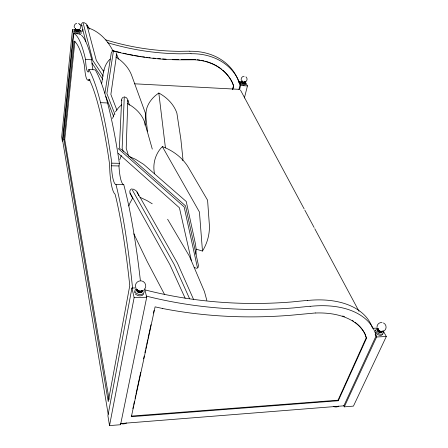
<?xml version="1.0" encoding="UTF-8"?>
<svg xmlns="http://www.w3.org/2000/svg" width="448" height="448" viewBox="0 0 448 448"><rect width="100%" height="100%" fill="white"/><g stroke="black" fill="none" stroke-linecap="round" stroke-linejoin="round"><path stroke-width="0.67" d="M377.031 327.118C376.824 324.442 379.445 322.118 382.082 322.571M119.375 148.501L121.671 99.294L122.237 98.05L123.474 97.11M144.956 125.093L145.673 113.904L131.673 75.421C128.766 67.603 122.724 61.286 115.724 56.924M195.944 254.279L196.14 249.122L195.446 243.936L186.245 201.494L143.679 164.371L135.554 159.292L129.573 156.654M182.756 160.67L182.924 158.939L180.858 139.25L176.882 113.114C173.869 104.322 166.902 97.356 158.816 93.038C154.067 96.214 149.985 100.554 147.689 105.834C144.043 113.904 147.101 122.909 147.297 131.286M72.464 29.702L61.684 137.015L62.401 141.327L73.343 33.51L72.464 29.702L75.146 29.893M89.051 79.895L89.141 79.173L90.132 81.178A303.778 41.502 89 0 1 108.646 157.702L109.536 163.862L109.911 172.553A39.01 7.459 -88.8 0 0 115.052 194.174L116.25 198.806A254.705 39.234 88.4 0 1 129.382 282.016L129.763 285.662L108.259 401.638L63.93 139.507L74.038 41.104L74.379 41.3A198.346 26.079 -89.8 0 1 83.815 62.591L84.504 65.789A32.094 4.838 -87.7 0 0 87.926 80.158L90.07 79.951L88.934 80.214A32.082 4.878 -87.7 0 1 88.458 80.013M109.105 399.482L64.758 139.535L74.934 41.166M140.437 281.064A263.788 42.834 88.3 0 0 123.777 184.699A28.874 5.796 -88.8 0 1 118.972 165.956L119.381 163.324A311.808 44.934 88.9 0 0 95.25 69.86L88.85 69.49L88.57 71.887A23.828 3.595 -87.7 0 1 85.534 59.427A205.716 27.104 -89.8 0 0 73.746 33.538L62.77 141.338L108.214 414.361M132.546 288.019A264.538 40.863 88.4 0 0 115.993 184.593A28.958 5.533 -88.8 0 1 111.418 165.799L111.81 163.162A312.592 42.84 89 0 0 88.85 69.49M113.45 50.865L106.898 93.621L114.923 114.335M104.922 93.246L111.272 52.97L112.179 51.425M101.651 83.703C103.107 75.253 103.23 65.257 110.163 59.063M103.6 72.078L103.958 69.994M136.063 287.924L131.925 288.036L107.901 415.778L109.53 425.6L120.551 424.721L146.709 297.231L144.659 288.977M109.53 425.6L134.131 297.618L131.925 288.036M132.871 408.587L133.465 405.854M133.756 404.494L134.344 401.761M135.083 398.35L135.671 395.623M135.962 394.257L140.672 372.428M143.618 358.786L144.206 356.059M144.939 352.649L145.527 349.916M145.824 348.555L146.412 345.822M146.709 344.462L147.734 339.685M148.03 338.318L150.976 324.677M153.474 313.079L154.062 310.352M365.473 335.188L366.531 338.251L338.285 400.747L131.37 416.69L155.098 306.852L162.646 308.51M86.839 26.236L86.934 25.094L96.342 60.53L103.662 71.624M232.523 89.695L233.509 85.635L232.411 82.846M232.814 89.258L233.632 85.876L232.534 83.087M238.958 89.376L240.122 84.666M239.596 89.583L240.598 85.546L238.521 81.704L241.242 81.855M244.384 98.006L247.453 85.915L245.33 82.085M127.63 101.186L127.814 100.52L126.213 148.316L128.671 156.307M112.577 118.451L114.246 113.999M119.795 159.628L121.33 155.478M128.867 205.94L129.819 203.286L132.541 198.279M198.038 267.641L198.43 265.373L185.567 205.901L122.562 150.304M338.285 400.747L338.038 400.204L366.246 337.708L365.187 334.65M376.051 335.983L343.846 405.832L121.044 423.522M383.141 330.77L386.316 336.498L353.422 406.123L344.31 406.851L376.6 336.991L375.133 334.281M116.183 55.72L116.62 54.566L110.863 94.45L116.889 110.118M196.319 249.172L202.479 251.065C207.402 243.079 209.989 233.598 209.311 224.207L207.592 200.234L188.166 167.031C182.28 157.472 172.799 150.494 162.361 146.614C155.305 153.658 152.398 164.175 154.566 173.88M143.707 293.905L142.481 295.221A4.693 3.254 10.3 0 1 138.001 295.59L135.957 294.549A4.536 3.142 10.3 0 1 135.246 293.804M144.81 288.977C147.196 286.02 144.995 281.109 141.226 280.829M82.208 30.582L82.964 29.45M115.416 111.871L118.39 107.862L121.66 104.686M382.396 334.729L382.799 334.186M381.842 331.565L382.06 331.274M381.931 331.615L382.161 331.313M382.368 331.324L381.746 332.002A2.346 1.462 26.6 0 1 379.277 332.002L378.756 331.699A2.274 1.417 26.6 0 1 377.804 329.7M382.57 331.178L382.2 331.632A2.615 1.63 26.6 0 1 379.445 331.632L378.874 331.246M382.043 332.002L381.797 332.332A2.542 1.585 26.6 0 1 379.12 332.332L378.56 332.007A2.464 1.534 26.6 0 1 377.53 329.84L377.776 329.51M378.134 328.922L377.899 329.235A2.358 1.467 26.6 0 0 378.918 331.307A2.458 1.529 26.6 0 1 377.849 329.162M378.207 329.006L377.978 329.308A2.279 1.422 26.6 0 0 378.93 331.313M378.291 329.078L377.675 329.778A2.358 1.467 26.6 0 0 378.661 331.85L379.198 332.164A2.436 1.518 26.6 0 0 381.763 332.164L381.998 331.845A2.358 1.467 26.6 0 0 382.088 331.464M378.224 329.202L377.91 329.599A2.218 1.383 26.6 0 0 378.84 331.548L379.35 331.845A2.29 1.422 26.6 0 0 381.758 331.845M375.402 330.641L375.81 330.103M79.918 28.986C81.626 27.294 80.707 24.13 78.462 23.425M130.855 189.241C127.764 191.99 132.031 195.922 132.709 198.733M82.41 22.747L81.665 23.682L81.553 24.791L85.842 41.72M245.952 81.57C247.419 80.461 247.425 78.008 245.963 76.894M242.178 81.665L241.797 82.034A1.574 0.711 13.8 0 0 242.43 82.998L243.611 83.328L244.787 83.059A1.574 0.711 13.8 0 0 244.462 82.281L244.854 82.023A1.389 0.627 13.8 0 0 244.894 81.698A1.646 0.739 13.8 0 1 244.983 82.275M244.754 82.18L244.916 82.051A1.462 0.655 13.8 0 0 244.955 81.71M244.972 82.096L244.541 82.326M245.056 81.782A1.579 0.711 13.8 0 1 245.017 82.152L242.693 82.04A1.523 0.683 13.8 0 1 242.082 81.105L241.898 81.329A1.646 0.739 13.8 0 0 242.558 82.337L243.779 82.723M244.042 82.734L244.737 82.494A1.389 0.627 13.8 0 0 244.776 82.163M245.045 82.214L244.58 82.589M245.045 82.342L244.02 82.846L242.626 82.544A1.394 0.627 13.8 0 1 242.066 81.693M244.709 82.718L242.586 82.662A1.417 0.638 13.8 0 1 242.015 81.794M244.754 82.622L244.983 82.449A1.624 0.728 13.8 0 0 244.888 81.855M142.24 290.612L141.798 290.959A2.766 1.91 10.3 0 1 138.505 290.92L137.95 290.556A2.682 1.848 10.3 0 1 137.525 290.125M142.313 290.713L141.859 291.066A2.867 1.977 10.3 0 1 138.443 291.026L137.866 290.651A2.778 1.915 10.3 0 1 137.161 289.705M242.155 81.379L241.982 81.514A1.523 0.689 13.8 0 0 242.592 82.443A1.389 0.627 13.8 0 1 242.099 81.586M244.619 82.135L245.129 82.432A2.582 1.165 13.8 0 1 245.661 83.714L243.734 84.157L241.282 83.311A2.582 1.165 13.8 0 1 240.761 82.029L241.494 81.648A2.671 1.204 13.8 0 1 242.049 81.581L242.2 81.43A1.389 0.627 13.8 0 0 242.771 81.967L243.096 82.102M242.2 80.987L241.926 81.206A1.646 0.739 13.8 0 0 242.586 82.214L243.382 82.561M242.094 81.25L241.909 81.396A1.624 0.728 13.8 0 0 242.558 82.387L242.984 82.572M136.366 288.674L135.128 289.979A4.542 3.142 10.3 0 0 136.214 293.194L138.264 294.241A4.698 3.248 10.3 0 0 142.755 293.871L143.976 292.555A4.542 3.142 10.3 0 0 143.573 290.086M383.774 331.044C387.106 329.526 386.736 324.341 383.471 322.974M376.947 328.619L375.749 330.193A4.032 2.514 26.6 0 0 377.591 333.094L379.518 334.012A4.178 2.604 26.6 0 0 382.911 333.626L383.466 332.422A4.032 2.514 26.6 0 0 382.984 330.926M76.782 30.15L78.798 29.926A1.781 0.75 8.2 0 0 78.938 29.361M78.322 30.442L78.859 30.145A1.865 0.79 8.2 0 0 78.999 29.551M78.31 30.57L78.809 30.268A1.854 0.784 8.2 0 0 78.982 29.624M244.86 82.359L242.614 82.152A1.624 0.728 13.8 0 1 241.965 81.161M244.345 82.695L244.838 82.55M76.742 23.335C74.766 23.682 73.606 26.074 74.452 27.871M78.058 29.971L78.686 29.814A1.568 0.661 8.2 0 1 78.562 30.324M77.997 30.514L78.557 30.352M78.484 30.442L76.054 30.335M75.51 29.562L74.463 29.91A2.906 1.232 8.2 0 0 74.547 31.175L77.151 32.077L79.666 31.707A2.906 1.232 8.2 0 0 79.565 30.442L78.45 29.87M140.084 280.851C137.105 281.075 134.764 284.234 135.481 287.151M244.502 82.27L243.818 82.258M244.586 82.527L242.945 82.499M244.076 82.762L244.524 82.69M244.143 76.255C242.021 76.227 240.475 78.697 241.427 80.595M310.162 306.225L293.933 307.882A709.643 543.894 -64.8 0 1 146.423 296.122M307.406 300.384L291.295 301.991A698.695 537.572 -65.1 0 1 144.872 289.856M338.038 400.204L131.253 416.091L131.37 416.69M78.193 30.296L75.891 30.005A1.865 0.79 8.2 0 1 75.522 28.997M77.622 30.542L78.154 30.492M315.745 312.939L291.861 315.162A739.284 565.354 -65.6 0 1 162.641 308.515M376.6 336.991L386.316 336.498M372.613 328.322L377.423 328.093M134.131 297.618L146.709 297.231M181.238 59.573L195.367 59.556M195.479 59.791L179.295 59.842A380.856 319.329 -84.6 0 1 112.034 50.641M189.84 51.167L178.948 51.33A366.419 307.804 -84.6 0 1 105.784 39.866M191.005 53.637L180.057 53.81A368.872 309.814 -84.3 0 1 107.296 42.605M115.993 184.593L123.777 184.699M111.81 163.162L119.381 163.324M111.418 165.799L118.972 165.956M244.227 82.432L243.438 82.298M243.701 82.729L244.205 82.69M243.718 82.751L244.143 82.762M63.93 139.507L64.758 139.535M100.565 102.659L107.559 102.973M77.269 29.982L78.747 29.865A1.719 0.722 8.2 0 0 78.882 29.322M77.269 30.15L77.734 30.173M77.241 30.447L78.854 30.072A1.854 0.784 8.2 0 0 78.999 29.484M76.3 30.296L77.711 30.526M134.551 83.804L238.946 89.331M240.598 85.546L247.453 85.915M85.534 59.427L91.773 59.808A23.772 3.769 -87.7 0 0 92.915 69.49M79.173 30.184L80.511 30.285L81.301 33.454M73.343 33.51L80.78 34.037M196.694 268.313L194.174 267.495M243.398 82.494L243.824 82.561M76.838 29.954L78.523 30.061A1.641 0.694 8.2 0 1 78.59 30.716L75.986 30.593A1.641 0.694 8.2 0 1 75.505 29.859A1.775 0.75 8.2 0 0 75.869 30.845L77.157 31.203L78.686 30.974A1.775 0.75 8.2 0 0 78.63 30.206M77.269 30.083L76.39 29.893M77.258 30.307L75.908 29.932A1.854 0.784 8.2 0 1 75.538 28.93M77.235 30.503L76.294 30.24M76.02 29.736L76.854 29.915M76.798 30.078L75.975 29.792A1.781 0.75 8.2 0 1 75.454 29.002M243.426 82.359L242.654 82.09M83.793 22.512L86.38 23.979L89.74 29.182M132.793 188.955L135.817 190.467L137.077 192.018L177.492 263.245L193.614 299.544M87.382 27.647C99.159 31.086 107.85 40.578 113.165 51.318M120.07 148.814L121.834 149.694M76.468 29.809L76.132 29.663A1.568 0.661 8.2 0 1 75.673 28.969M76.328 30.027L75.936 29.859A1.826 0.773 8.2 0 1 75.404 29.047M75.891 30.072L76.412 30.352M75.975 30.206L76.345 30.363M139.994 197.305L146.905 200.553L152.225 203.784M127.602 103.639C135.638 107.923 142.744 114.929 145.158 123.917L152.292 149.1M137.732 291.094L138.466 291.581A2.537 1.753 10.3 0 0 141.484 291.62L142.391 290.914A2.901 1.999 10.3 0 0 142.694 290.455M118.132 148.506L184.128 206.892L197.562 268.268M118.177 153.289L179.418 207.788L191.414 260.73M79.878 24.399L80.158 24.685M91.98 63.095L102.822 79.358M103.242 76.205L92.826 60.519L82.986 22.4M130.592 193.816L130.066 193.026L169.921 264.734L185.158 298.228M81.743 25.351L82.09 25.878M167.63 219.257L189.403 256.178L204.445 291.592L206.842 300.423M162.361 146.614L199.433 212.016L202.479 251.065M116.054 52.668L118.569 59.153M131.645 188.754L174.227 264.527L189.594 298.749M240.464 90.042L304.186 208.975M304.847 210.207L314.093 227.466M314.754 228.698L358.999 311.276M366.246 337.708L366.531 338.251M164.506 294.381L147.274 261.677L133.84 233.822M343.739 405.602L344.31 406.851M138.802 195.815L137.077 192.018L137.396 192.87M105.829 96.533L113.674 116.71M123.183 151.474L122.147 148.154L124.275 96.807C128.279 97.367 128.391 102.178 129.366 105.151M121.677 99.96L121.873 100.621M120.316 423.416L120.551 424.721M134.344 291.676L134.484 292.6M158.816 93.038L165.43 147.846M338.688 406.123A5.919 4.178 29.5 0 1 333.519 406.532M126.549 422.957A6.21 5.152 9.5 0 1 120.915 423.618M79.386 33.936A205.268 28.442 -89.8 0 1 80.422 34.446M81.458 35.235A205.268 28.442 -89.8 0 1 91.773 59.808M74.077 31.265A2.906 1.232 8.2 0 0 74.435 32.256L77.039 33.158L79.548 32.782A2.906 1.232 8.2 0 0 79.895 32.189M76.076 29.691A1.646 0.694 8.2 0 1 75.594 28.958M75.975 30.078A1.854 0.784 8.2 0 1 75.606 29.075M78.949 29.686A1.826 0.773 8.2 0 1 78.809 30.268M75.628 29.154A1.826 0.773 8.2 0 0 75.986 30.139A1.775 0.75 8.2 0 1 75.494 29.389M78.893 29.747A1.775 0.75 8.2 0 1 78.758 30.313M78.831 29.786A1.714 0.722 8.2 0 1 78.702 30.335M76.048 30.212A1.714 0.722 8.2 0 1 75.55 29.445M76.143 30.212A1.568 0.661 8.2 0 1 75.712 29.865M78.674 29.949A1.574 0.666 8.2 0 1 78.557 30.453M76.126 30.341A1.574 0.666 8.2 0 1 75.622 29.809M78.574 30.111A1.697 0.717 8.2 0 1 78.63 30.85L77.168 31.063L75.93 30.722A1.697 0.717 8.2 0 1 75.432 29.96M75.561 29.753A1.596 0.678 8.2 0 0 76.026 30.464L78.562 30.582A1.596 0.678 8.2 0 0 78.686 30.072M78.977 29.417A1.826 0.773 8.2 0 1 78.837 29.999M78.736 29.288A1.568 0.661 8.2 0 1 78.618 29.786M190.994 53.738A58.789 49.022 -22.9 0 1 240.201 84.633M189.829 51.268A58.492 48.91 -23 0 1 238.84 82.113M82.499 31.511A366.419 307.804 -84.6 0 1 80.618 30.727M195.468 59.842A52.298 43.602 -22.9 0 1 232.579 83.065M178.5 59.595A380.615 319.133 -84.6 0 1 172.295 59.455M166.085 59.164A380.615 319.133 -84.6 0 1 162.63 58.94M160.558 58.783A380.615 319.133 -84.6 0 1 157.791 58.554M155.719 58.358A380.615 319.133 -84.6 0 1 152.953 58.078M150.186 57.764A380.615 319.133 -84.6 0 1 148.803 57.596M147.42 57.422A380.615 319.133 -84.6 0 1 146.037 57.243M144.654 57.053A380.615 319.133 -84.6 0 1 142.582 56.756M141.198 56.549A380.615 319.133 -84.6 0 1 139.815 56.33M138.432 56.112A380.615 319.133 -84.6 0 1 136.354 55.765M135.666 55.642A380.615 319.133 -84.6 0 1 134.35 55.412M133.028 55.171A380.615 319.133 -84.6 0 1 127.753 54.141M126.437 53.866A380.615 319.133 -84.6 0 1 123.144 53.155M120.506 52.55A380.615 319.133 -84.6 0 1 112.616 50.579M197.243 59.769A52.27 43.59 -22.9 0 1 199.724 60.088M200.95 60.284A52.27 43.59 -22.9 0 1 203.969 60.906M205.15 61.202A52.27 43.59 -22.9 0 1 221.766 69.406M222.751 70.213A52.27 43.59 -22.9 0 1 232.45 82.83M240.526 82.964A2.582 1.165 13.8 0 0 241.046 84.246L243.505 85.092L245.426 84.65A2.582 1.165 13.8 0 0 245.498 84.039M242.732 81.995A1.462 0.655 13.8 0 1 242.144 81.105M245.017 81.827A1.624 0.728 13.8 0 1 244.972 82.214M242.62 82.449A1.462 0.655 13.8 0 1 242.032 81.553M244.692 82.27A1.394 0.627 13.8 0 1 244.653 82.6M242.245 81.799A1.624 0.734 13.8 0 0 241.976 81.894A1.456 0.655 13.8 0 0 242.542 82.774L244.72 82.83A1.456 0.655 13.8 0 0 244.636 82.298M244.434 82.197A1.506 0.678 13.8 0 1 244.742 82.947L243.622 83.205L242.486 82.886A1.506 0.678 13.8 0 1 241.881 81.962M244.563 82.191A1.417 0.638 13.8 0 1 244.647 82.712M244.838 81.906A1.579 0.711 13.8 0 1 244.933 82.482M244.927 81.799A1.646 0.739 13.8 0 1 245.022 82.404M244.843 82.163A1.462 0.655 13.8 0 1 244.804 82.505M141.12 290.998A2.526 1.742 10.3 0 1 138.634 290.741L138.13 290.416A2.447 1.691 10.3 0 1 137.743 290.018M141.182 291.094A2.654 1.831 10.3 0 1 138.572 290.819L138.04 290.478A2.57 1.775 10.3 0 1 137.631 290.058M141.506 291.458A2.526 1.742 10.3 0 1 140.386 291.788M139.742 291.782A2.526 1.742 10.3 0 1 138.505 291.418L137.721 290.954A2.918 2.01 10.3 0 1 136.898 289.414M137.984 291.082A2.526 1.742 10.3 0 1 137.586 290.674M137.346 290.22A2.526 1.742 10.3 0 1 137.273 289.75M141.904 291.385A3.007 2.078 10.3 0 1 138.326 291.34M138.314 291.418A2.99 2.066 10.3 0 0 141.876 291.463A2.492 1.725 10.3 0 0 142.156 291.077M141.826 291.519A2.946 2.033 10.3 0 1 138.326 291.474A2.867 1.977 10.3 0 0 141.764 291.547M136.886 289.531A2.946 2.033 10.3 0 0 137.715 291.088L138.443 291.474A2.649 1.831 10.3 0 0 139.737 291.855M141.68 291.547A2.766 1.91 10.3 0 1 138.387 291.502M137.043 289.677A2.766 1.91 10.3 0 0 137.822 291.138A2.682 1.854 10.3 0 1 137.077 289.733M141.596 291.514A2.649 1.831 10.3 0 1 140.414 291.861M142.666 290.36A2.85 1.971 10.3 0 1 142.363 290.814L141.898 291.183A2.946 2.033 10.3 0 1 138.387 291.138L137.799 290.758A2.856 1.971 10.3 0 1 137.077 289.778M142.694 290.545A2.918 2.01 10.3 0 1 142.386 291.01M142.66 290.629A2.901 1.999 10.3 0 1 142.358 291.094L141.484 291.799A2.576 1.781 10.3 0 1 138.415 291.76L137.9 291.424A2.492 1.725 10.3 0 1 137.295 289.666M142.598 290.696A2.85 1.971 10.3 0 1 142.296 291.15M142.514 290.746A2.778 1.915 10.3 0 1 142.218 291.189M142.509 290.298A2.682 1.854 10.3 0 1 142.122 291.2M142.391 290.321A2.57 1.775 10.3 0 1 142.022 291.183M142.15 290.914A2.458 1.697 10.3 0 1 141.893 291.301A2.99 2.066 10.3 0 1 138.348 291.245L137.749 290.858A2.901 1.999 10.3 0 1 137.015 289.862M142.212 290.315A2.559 1.77 10.3 0 1 141.921 291.654L141.501 291.984A2.643 1.826 10.3 0 1 138.354 291.945L137.822 291.603A2.559 1.77 10.3 0 1 137.206 289.794M142.279 290.45A2.654 1.837 10.3 0 1 141.971 291.838L141.534 292.18A2.738 1.893 10.3 0 1 138.275 292.141L137.726 291.782A2.654 1.837 10.3 0 1 137.368 289.492M142.369 290.573A2.772 1.915 10.3 0 1 142.05 292.018L141.596 292.376A2.862 1.977 10.3 0 1 138.186 292.337L137.614 291.967A2.772 1.915 10.3 0 1 137.239 289.57M137.732 291.094A2.85 1.971 10.3 0 1 136.931 289.587M137.956 291.256A2.458 1.697 10.3 0 1 137.267 289.957M307.373 300.502A87.814 52.959 -21.9 0 1 372.372 327.796M310.128 306.348A88.486 52.892 -21.9 0 1 376.174 335.933M315.717 313.001A78.697 47.018 -21.9 0 1 365.54 335.154M342.636 315.98A78.641 47.023 -21.9 0 1 344.495 316.652M352.313 320.466A78.641 47.023 -21.9 0 1 353.433 321.177M355.04 322.291A78.641 47.023 -21.9 0 1 365.254 334.617M375.346 332.035A4.032 2.52 26.7 0 0 377.082 334.197L379.002 335.121A4.172 2.604 26.7 0 0 381.763 335.115M377.933 328.793A2.537 1.579 26.6 0 0 378.991 331.016L379.574 331.358A2.615 1.63 26.6 0 0 382.329 331.352M377.86 328.843A2.576 1.602 26.6 0 0 378.941 331.106L379.529 331.447A2.66 1.652 26.6 0 0 382.329 331.442M377.815 328.905A2.593 1.613 26.6 0 0 378.902 331.184L379.495 331.526A2.671 1.663 26.6 0 0 382.306 331.526M382.116 331.649A2.548 1.585 26.6 0 1 379.439 331.654A2.458 1.529 26.6 0 0 382.026 331.643M377.793 329.078A2.548 1.585 26.6 0 0 378.857 331.318L379.417 331.699A2.251 1.4 26.6 0 0 381.786 331.699M381.573 331.834A2.358 1.467 26.6 0 1 379.456 331.621A2.66 1.652 26.6 0 0 382.262 331.587M378.98 331.274A2.173 1.355 26.6 0 1 378.067 329.364M378.918 331.408A2.184 1.361 26.6 0 1 378 329.493M381.321 331.324A2.246 1.394 26.6 0 1 379.736 331.01L379.238 330.719A2.173 1.355 26.6 0 1 378.493 329.969M381.825 331.296A2.358 1.467 26.6 0 1 379.702 331.083M381.875 331.391A2.458 1.529 26.6 0 1 379.663 331.167L379.114 330.848A2.386 1.484 26.6 0 1 378.022 329.146M382.301 331.257A2.548 1.585 26.6 0 1 379.618 331.262L379.053 330.932A2.47 1.534 26.6 0 1 377.922 329.168M381.5 331.766A2.246 1.394 26.6 0 1 380.016 331.772M382.066 331.184A2.218 1.383 26.6 0 1 381.982 331.548M382.06 331.324A2.274 1.417 26.6 0 1 381.976 331.694M381.976 331.156A2.464 1.534 26.6 0 1 381.954 332.007M378.297 329.56A2.173 1.355 26.6 0 1 378.241 329.162M379.182 330.781A2.285 1.422 26.6 0 1 378.134 329.146"/></g></svg>
